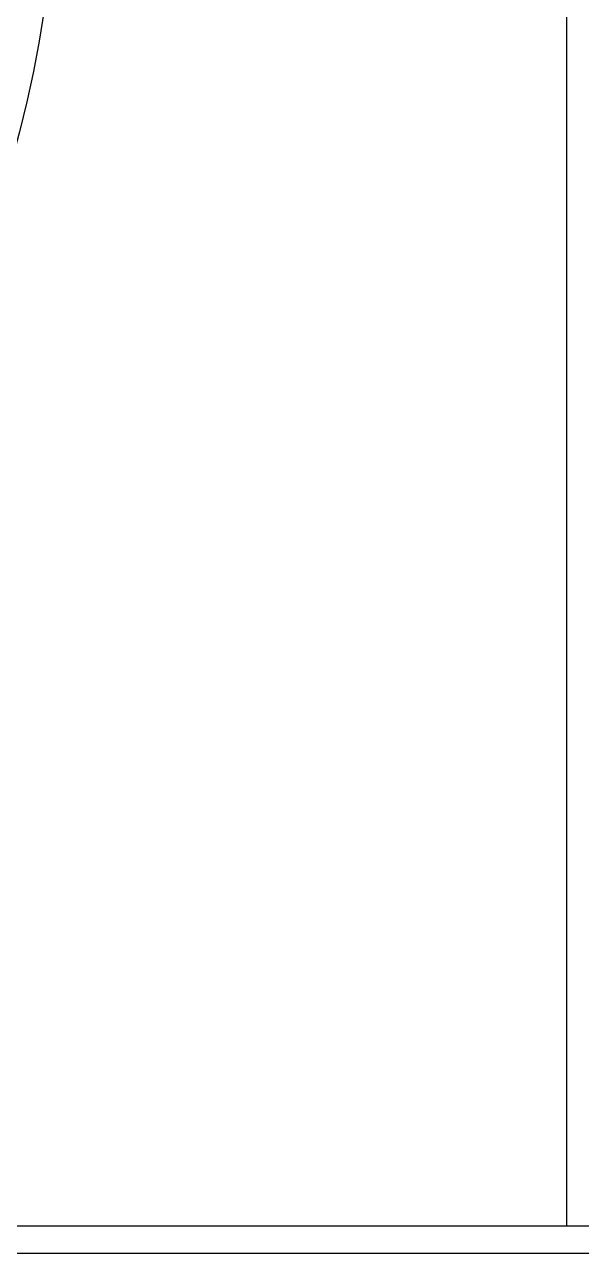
# Model space of a CAD drawing. Header units: millimetres. Extents: x 0 to 25222, y 0 to 17836.
# Drawn here: x 8503 to 9319, y 11528 to 13329 of the extents above; entities that cross this region are included whole.
import ezdxf

# ---------------------------------------------------------------- set-up
doc = ezdxf.new("R2010")
doc.units = ezdxf.units.MM

msp = doc.modelspace()

# ---------------------------------------------------------------- linework, layer by layer
at = {"color": 3}
msp.add_line((9298.1, 11568), (9298.1, 15688), dxfattribs=at)
for points in [[(3078.1, 11528), (3078.1, 15728), (10378.1, 15728), (10378.1, 11528)], [(3118.1, 11568), (3118.1, 15688), (10338.1, 15688), (10338.1, 11568)]]:
    msp.add_lwpolyline(points, close=True, dxfattribs=at)
msp.add_circle((6728.1, 13628), 1825, dxfattribs=at)
msp.add_circle((6728.1, 13628), 1825, dxfattribs=at)

doc.saveas('drawing.dxf')
